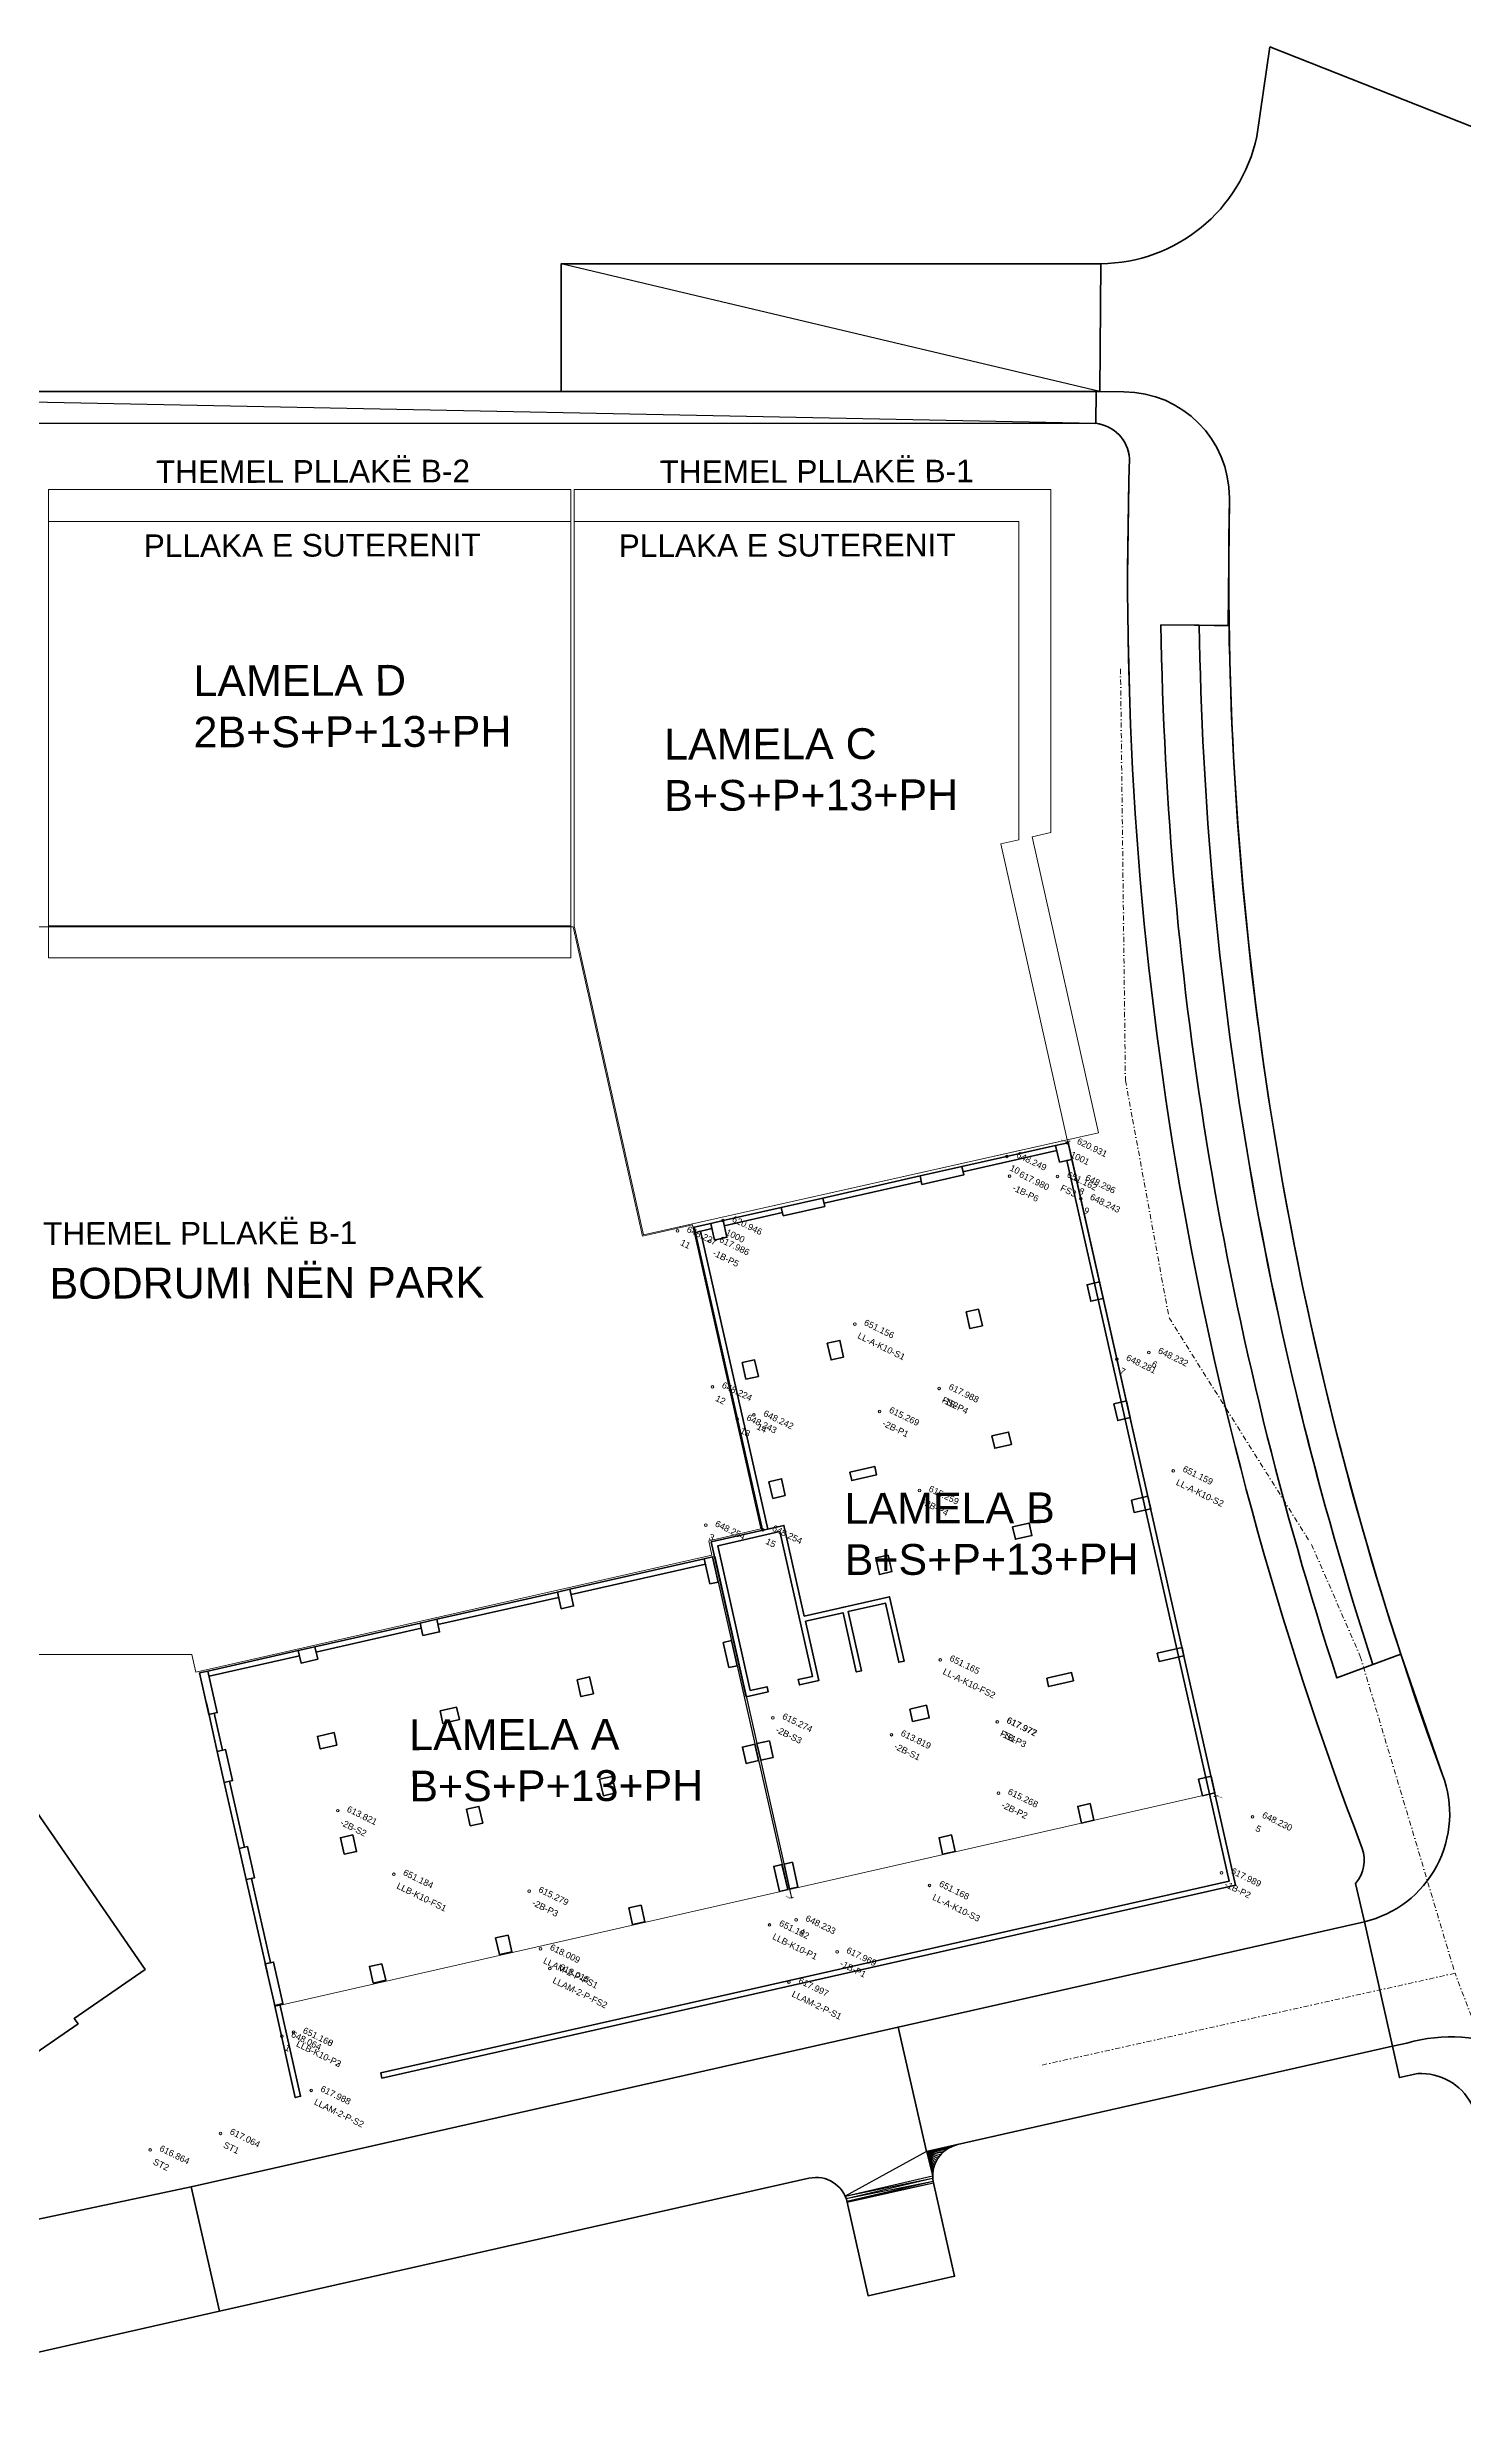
# Model space of a CAD drawing. Header units: centimetres. Extents: x -31080 to -6328, y -33733 to -17169.
# Drawn here: x -26206 to -19551, y -28191 to -17169 of the extents above; entities that cross this region are included whole.
import ezdxf

# ---------------------------------------------------------------- set-up
doc = ezdxf.new("R2010")
doc.units = ezdxf.units.CM
doc.header["$MEASUREMENT"] = 0
doc.linetypes.add('Dot & Dashed', pattern=[50.270832, 23.8125, -13.229167, 0, -13.229166])
for name, color, linetype, lineweight, true_color in [('A - Bodrumi -1 Polyline_Pen_No__23', 7, 'Continuous', 20, 0xff6600), ('A - objekti 1 gjendja faktike_Pen_No__210', 7, 'Continuous', 0, 0xe8e8e8), ('A - objekti 1 gjendja faktike_Pen_No__3', 7, 'Continuous', 18, 0xff6600), ('A - objekti 1 gjendja faktike_Pen_No__8', 7, 'Continuous', 35, 0xa80f02), ('A - Parcelat_Pen_No__161', 7, 'Continuous', 13, 0x6a6a6a), ('A - Sutereni Polyline_Pen_No__4', 7, 'Continuous', 20, 0x029e21)]:
    doc.layers.add(name, color=color, linetype=linetype, lineweight=lineweight, true_color=true_color)
for name, color, linetype, lineweight in [('A - Bodrumi -2 Polyline_Pen_No__75', 6, 'Continuous', 20), ('A - objekti 1 gjendja faktike_Pen_No__1', 7, 'Continuous', 13), ('A - objekti 1 gjendja faktike_Pen_No__2', 8, 'Continuous', 15), ('A - objekti 1 gjendja faktike_Pen_No__7', 7, 'Continuous', 35), ('A - Rrugë_Pen_No__1', 7, 'Continuous', 13), ('Drawing & Figure_Pen_No__7', 7, 'Continuous', 35), ('Site & Landscape - Terrain_Pen_No__42', 8, 'Continuous', 25), ('Site & Landscape - Terrain_Pen_No__6', 5, 'Continuous', 35)]:
    doc.layers.add(name, color=color, linetype=linetype, lineweight=lineweight)
doc.layers.add('Site & Landscape - Terrain', color=7, linetype='Continuous')
doc.styles.add('GENERATED_STYLE_1', font='arial.ttf')

# ---------------------------------------------------------------- blocks, each defined once
blk = doc.blocks.new('Mesh_1', base_point=(-19764, -26690))
at = {"layer": 'Site & Landscape - Terrain_Pen_No__6', "color": 5, "linetype": 'Continuous', "lineweight": 35, "flags": 128}
blk.add_lwpolyline([(-19764, -26690, -0.289991), (-19512, -26832, 0.032931), (-18421, -28781, 0.284007), (-10613, -32377, -0.326754), (-7796, -33733), (-7663, -33647, 0.317539), (-10582, -32218, -0.28468), (-18291, -28696, -0.020811), (-18944, -27603), (-18665, -27445, -0.008679), (-18941, -26919, 0.354905), (-19815, -26547), (-19883, -26562), (-19850, -26709)], format="xyb", close=True, dxfattribs=at)
blk = doc.blocks.new('Mesh_2', base_point=(-20459, -17169))
at = {"layer": 'Site & Landscape - Terrain_Pen_No__6', "color": 5, "linetype": 'Continuous', "lineweight": 35, "flags": 128}
blk.add_lwpolyline([(-20459, -17169), (-20521, -17590, -0.351554), (-21253, -18187), (-21258, -18787), (-21145, -18789, -0.41292), (-20649, -19288, 0.093318), (-19648, -25286, -0.453694), (-20015, -25977), (-19883, -26562), (-19815, -26547, -0.354905), (-18941, -26919, 0.008679), (-18665, -27445, 0.018286), (-18024, -28520, 0.28442), (-10628, -31901, -0.31056), (-7426, -33422), (-6562, -32456, 0.28408), (-10802, -30663, -0.283313), (-16979, -27834, -0.026798), (-17823, -26360, -0.150372), (-19258, -17642)], format="xyb", close=True, dxfattribs=at)
blk = doc.blocks.new('Mesh_8', base_point=(-20791, -19886))
at = {"layer": 'Site & Landscape - Terrain_Pen_No__6', "color": 5, "linetype": 'Continuous', "lineweight": 35, "flags": 128}
blk.add_lwpolyline([(-20791, -19886, 0.074963), (-19975, -24768), (-19844, -24720, -0.07494), (-20651, -19888)], format="xyb", close=True, dxfattribs=at)
blk = doc.blocks.new('Mesh_9', base_point=(-19975, -24768))
at = {"layer": 'Site & Landscape - Terrain_Pen_No__6', "color": 5, "linetype": 'Continuous', "lineweight": 35, "flags": 128}
blk.add_lwpolyline([(-19975, -24768, -0.075076), (-20791, -19886), (-20971, -19884, 0.07526), (-20144, -24831)], format="xyb", close=True, dxfattribs=at)
blk = doc.blocks.new('Mesh_10', base_point=(-21276, -18787))
at = {"layer": 'Site & Landscape - Terrain_Pen_No__6', "color": 5, "linetype": 'Continuous', "lineweight": 35, "flags": 128}
blk.add_lwpolyline([(-21276, -18787), (-21277, -18937, -0.356789), (-21118, -19102, 0.100332), (-20025, -25632, -0.263558), (-20056, -25797), (-20015, -25977, 0.453694), (-19648, -25286), (-19844, -24720), (-20144, -24831, -0.07526), (-20971, -19884), (-20655, -19887), (-20649, -19288, 0.41292), (-21145, -18789)], format="xyb", close=True, dxfattribs=at)
blk = doc.blocks.new('Mesh_11', base_point=(-22073, -27057))
at = {"layer": 'Site & Landscape - Terrain_Pen_No__42', "color": 8, "linetype": 'Continuous', "lineweight": 25}
for p, q in [((-22073, -27057), (-22455, -27266)), ((-22073, -27057), (-21933, -27025)), ((-22073, -27057), (-21945, -27029)), ((-22073, -27057), (-21956, -27034)), ((-22073, -27057), (-21967, -27039)), ((-22073, -27057), (-21978, -27046)), ((-22073, -27057), (-21987, -27053)), ((-22073, -27057), (-22040, -27134)), ((-22073, -27057), (-22044, -27170)), ((-22073, -27057), (-22044, -27158)), ((-22073, -27057), (-22042, -27146)), ((-22073, -27057), (-22036, -27122)), ((-22073, -27057), (-22032, -27111)), ((-22073, -27057), (-22026, -27100)), ((-22073, -27057), (-22020, -27089)), ((-22073, -27057), (-22013, -27079)), ((-22073, -27057), (-22005, -27070)), ((-22073, -27057), (-21997, -27061)), ((-22455, -27266), (-22044, -27170)), ((-22455, -27266), (-22044, -27182)), ((-22450, -27277), (-22044, -27182)), ((-22450, -27277), (-22042, -27195)), ((-22447, -27289), (-22042, -27195)), ((-22447, -27289), (-22040, -27203)), ((-22445, -27295), (-22040, -27203))]:
    blk.add_line(p, q, dxfattribs=at)
at = {"layer": 'Site & Landscape - Terrain_Pen_No__6', "color": 5, "linetype": 'Continuous', "lineweight": 35, "flags": 128}
blk.add_lwpolyline([(-22073, -27057), (-21927, -27024, 0.413825), (-22040, -27203), (-21941, -27642), (-22347, -27734), (-22445, -27295, 0.414071), (-22625, -27182), (-25396, -27807), (-25528, -27222), (-22206, -26472)], format="xyb", close=True, dxfattribs=at)
blk = doc.blocks.new('Mesh_12', base_point=(-20015, -25977))
at = {"layer": 'Site & Landscape - Terrain_Pen_No__6', "color": 5, "linetype": 'Continuous', "lineweight": 35, "flags": 128}
blk.add_lwpolyline([(-20015, -25977), (-19883, -26562), (-22073, -27057), (-22206, -26472)], close=True, dxfattribs=at)
blk = doc.blocks.new('Mesh_13', base_point=(-27144, -27564))
at = {"layer": 'Site & Landscape - Terrain_Pen_No__6', "color": 5, "linetype": 'Continuous', "lineweight": 35, "flags": 128}
blk.add_lwpolyline([(-27144, -27564), (-25528, -27222), (-25396, -27807), (-27007, -28171)], close=True, dxfattribs=at)
blk = doc.blocks.new('Mesh_14', base_point=(-21258, -18787))
at = {"layer": 'Site & Landscape - Terrain_Pen_No__42', "color": 8, "linetype": 'Continuous', "lineweight": 25}
blk.add_line((-21258, -18787), (-23790, -18188), dxfattribs=at)
at = {"layer": 'Site & Landscape - Terrain_Pen_No__6', "color": 5, "linetype": 'Continuous', "lineweight": 35, "flags": 128}
blk.add_lwpolyline([(-21258, -18787), (-23790, -18787), (-23790, -18188), (-21253, -18187)], close=True, dxfattribs=at)
blk = doc.blocks.new('Mesh_15', base_point=(-21277, -18938))
at = {"layer": 'Site & Landscape - Terrain_Pen_No__42', "color": 8, "linetype": 'Continuous', "lineweight": 25}
blk.add_line((-21277, -18938), (-28775, -18788), dxfattribs=at)
at = {"layer": 'Site & Landscape - Terrain_Pen_No__6', "color": 5, "linetype": 'Continuous', "lineweight": 35, "flags": 128}
blk.add_lwpolyline([(-21277, -18938), (-28835, -18937), (-28775, -18788), (-21276, -18787)], close=True, dxfattribs=at)

msp = doc.modelspace()

# ---------------------------------------------------------------- hatches: boundary and pattern name
at = {"layer": 'A - objekti 1 gjendja faktike_Pen_No__1', "linetype": 'Continuous', "lineweight": 13}
for points in [[(-21413, -22312), (-21413, -22314), (-21409, -22312)], [(-21402, -22310), (-21407, -22311), (-21402, -22311)], [(-20719, -25387), (-20718, -25388), (-20714, -25387)], [(-20710, -25385), (-20714, -25387), (-20709, -25386)], [(-22712, -25864), (-22711, -25865), (-22707, -25864)], [(-22702, -25862), (-22707, -25864), (-22702, -25863)]]:
    msp.add_hatch(color=7, dxfattribs=at).paths.add_polyline_path(points)

# ---------------------------------------------------------------- linework, layer by layer
for points in [[(-23078, -24263), (-22725, -25825)], [(-23068, -24261), (-22716, -25823)]]:
    msp.add_lwpolyline(points)
at = {"layer": 'A - Bodrumi -1 Polyline_Pen_No__23', "color": 30, "linetype": 'Continuous', "lineweight": 20, "true_color": 0xff6600}
for points in [[(-23729, -19248), (-23729, -21298), (-23403, -22750), (-21264, -22270), (-21576, -20880), (-21489, -20860), (-21489, -19248)], [(-26199, -21298), (-23744, -21298), (-23744, -19398), (-26199, -19398)], [(-23734, -21303), (-28539, -21303), (-28539, -21893), (-26254, -21893), (-26254, -24722), (-25525, -24722), (-25506, -24805), (-23081, -24254), (-23096, -24187), (-22852, -24131), (-23172, -22703), (-23407, -22756)]]:
    msp.add_lwpolyline(points, close=True, dxfattribs=at)
at = {"layer": 'A - Bodrumi -2 Polyline_Pen_No__75', "color": 6, "linetype": 'Continuous', "lineweight": 20}
msp.add_lwpolyline([(-26199, -21448), (-23744, -21448), (-23744, -19248), (-26199, -19248)], close=True, dxfattribs=at)
at = {"layer": 'A - objekti 1 gjendja faktike_Pen_No__1', "color": 7, "linetype": 'Continuous', "lineweight": 13}
for p, q in [((-21406, -22316), (-23028, -22683)), ((-21417, -22314), (-21421, -22312)), ((-21413, -22313), (-21417, -22314)), ((-21408, -22315), (-21410, -22307)), ((-21409, -22312), (-21409, -22312)), ((-21406, -22315), (-21408, -22307)), ((-21407, -22317), (-21407, -22317)), ((-21406, -22316), (-21406, -22316)), ((-21406, -22316), (-21406, -22316)), ((-21406, -22316), (-20717, -25371)), ((-21402, -22310), (-21398, -22309)), ((-23165, -22713), (-23028, -22683)), ((-23028, -22683), (-23028, -22683)), ((-22843, -24137), (-23165, -22713)), ((-23084, -24192), (-22843, -24137)), ((-23069, -24261), (-23084, -24192)), ((-25489, -24808), (-23069, -24261)), ((-25135, -26375), (-25489, -24808)), ((-20718, -25371), (-25135, -26375)), ((-20719, -25388), (-20723, -25389)), ((-20718, -25371), (-20718, -25371)), ((-20717, -25371), (-20717, -25371)), ((-20717, -25371), (-20717, -25371)), ((-20717, -25373), (-20713, -25391)), ((-20717, -25373), (-20713, -25391)), ((-20714, -25387), (-20714, -25387)), ((-20710, -25386), (-20705, -25385)), ((-20705, -25385), (-20701, -25387)), ((-22716, -25866), (-22720, -25864)), ((-22716, -25823), (-22716, -25823)), ((-22716, -25823), (-22716, -25823)), ((-22716, -25823), (-22716, -25823)), ((-22716, -25825), (-22706, -25868)), ((-22712, -25865), (-22716, -25866)), ((-22715, -25825), (-22706, -25868)), ((-22707, -25864), (-22707, -25864)), ((-22702, -25863), (-22698, -25862))]:
    msp.add_line(p, q, dxfattribs=at)
at = {"layer": 'A - objekti 1 gjendja faktike_Pen_No__2', "color": 8, "linetype": 'Dot & Dashed', "lineweight": 15}
for points in [[(-20933, -23139), (-20263, -24205)], [(-20263, -24205), (-20034, -24730)], [(-20034, -24730), (-19589, -26219)], [(-19589, -26219), (-21547, -26654)], [(-18453, -29198), (-19589, -26219)]]:
    msp.add_lwpolyline(points, dxfattribs=at)
at = {"layer": 'A - objekti 1 gjendja faktike_Pen_No__210', "color": 254, "linetype": 'Continuous', "lineweight": 0, "true_color": 0xe8e8e8}
for p, q in [((-21695, -22381), (-21695, -22381)), ((-21371, -22489), (-21371, -22489)), ((-21348, -22580), (-21348, -22580)), ((-23243, -22731), (-23243, -22731)), ((-21178, -23334), (-21178, -23334)), ((-21028, -23302), (-21028, -23302)), ((-23079, -23464), (-23079, -23464)), ((-22962, -23615), (-22962, -23615)), ((-22884, -23596), (-22884, -23596)), ((-23110, -24114), (-23110, -24114)), ((-22842, -24135), (-22842, -24135)), ((-20540, -25484), (-20540, -25484)), ((-22685, -25968), (-22685, -25968)), ((-25102, -26514), (-25102, -26514))]:
    msp.add_line(p, q, dxfattribs=at)
for centre in [(-21695, -22381), (-21371, -22489), (-21348, -22580), (-23243, -22731), (-21178, -23334), (-21028, -23302), (-23079, -23464), (-22962, -23615), (-22884, -23596), (-23110, -24114), (-22842, -24135), (-20540, -25484), (-22685, -25968), (-25102, -26514)]:
    msp.add_circle(centre, 6.25, dxfattribs=at)
at = {"layer": 'A - objekti 1 gjendja faktike_Pen_No__3', "color": 30, "linetype": 'Continuous', "lineweight": 18, "true_color": 0xff6600}
for p, q in [((-21410, -22318), (-21410, -22318)), ((-21682, -22474), (-21682, -22474)), ((-21457, -22475), (-21457, -22475)), ((-23030, -22683), (-23030, -22683)), ((-23091, -22780), (-23091, -22780)), ((-22410, -23169), (-22410, -23169)), ((-22013, -23471), (-22013, -23471)), ((-22013, -23472), (-22013, -23472)), ((-22293, -23580), (-22293, -23580)), ((-20913, -23858), (-20913, -23858)), ((-22106, -23951), (-22106, -23951)), ((-22008, -24746), (-22008, -24746)), ((-22795, -25019), (-22795, -25019)), ((-22238, -25098), (-22238, -25098)), ((-21740, -25038), (-21740, -25038)), ((-21740, -25038), (-21740, -25038)), ((-24840, -25455), (-24840, -25455)), ((-21734, -25373), (-21734, -25373)), ((-24576, -25754), (-24576, -25754)), ((-20686, -25747), (-20686, -25747)), ((-23940, -25833), (-23940, -25833)), ((-22058, -25806), (-22058, -25806)), ((-22810, -25992), (-22810, -25992)), ((-23887, -26104), (-23887, -26104)), ((-22493, -26118), (-22493, -26118)), ((-23843, -26197), (-23843, -26197)), ((-22719, -26261), (-22719, -26261)), ((-25048, -26496), (-25048, -26496)), ((-25047, -26496), (-25047, -26496)), ((-24964, -26769), (-24964, -26769)), ((-25391, -26971), (-25391, -26971)), ((-25721, -27049), (-25721, -27049))]:
    msp.add_line(p, q, dxfattribs=at)
for centre in [(-21410, -22318), (-21682, -22474), (-21457, -22475), (-23030, -22683), (-23091, -22780), (-22410, -23169), (-22013, -23472), (-22013, -23471), (-22293, -23580), (-20913, -23858), (-22106, -23951), (-22008, -24746), (-22795, -25019), (-22238, -25098), (-21740, -25038), (-21740, -25038), (-24840, -25455), (-21734, -25373), (-24576, -25754), (-20686, -25747), (-23940, -25833), (-22058, -25806), (-22810, -25992), (-23887, -26104), (-22493, -26118), (-23843, -26197), (-22719, -26261), (-25048, -26496), (-25047, -26496), (-24964, -26769), (-25391, -26971), (-25721, -27049)]:
    msp.add_circle(centre, 6.25, dxfattribs=at)
at = {"layer": 'A - objekti 1 gjendja faktike_Pen_No__7', "color": 7, "linetype": 'Continuous', "lineweight": 35}
for p, q in [((-22447, -24496), (-22471, -24501)), ((-22670, -24864), (-22667, -24863)), ((-22670, -24864), (-22667, -24863))]:
    msp.add_line(p, q, dxfattribs=at)
at = {"layer": 'A - objekti 1 gjendja faktike_Pen_No__8', "color": 14, "linetype": 'Continuous', "lineweight": 35, "true_color": 0xa80f02}
msp.add_line((-22819, -24132), (-23135, -22732), dxfattribs=at)
at = {"layer": 'A - objekti 1 gjendja faktike_Pen_No__8', "color": 14, "linetype": 'Continuous', "lineweight": 35, "true_color": 0xa80f02, "flags": 128}
for points in [[(-21466, -22330), (-21907, -22429)], [(-21902, -22454), (-21460, -22354)], [(-22102, -22473), (-22560, -22577)], [(-22554, -22601), (-22097, -22498)], [(-22755, -22621), (-23028, -22683)], [(-23023, -22707), (-22749, -22645)], [(-23165, -22713), (-22843, -24137)], [(-23117, -24272), (-23749, -24415)], [(-23743, -24439), (-23112, -24297)], [(-23807, -24428), (-24374, -24556)], [(-24369, -24581), (-23802, -24453)], [(-24452, -24574), (-24948, -24686)], [(-24942, -24710), (-24447, -24598)], [(-25026, -24703), (-25450, -24799)], [(-25444, -24823), (-25020, -24728)], [(-25457, -24949), (-25406, -25177)], [(-25420, -24997), (-25381, -25171)], [(-25373, -25323), (-25303, -25633)], [(-25278, -25628), (-25348, -25317)], [(-25270, -25779), (-25170, -26219)], [(-25156, -26169), (-25245, -25774)], [(-25137, -26365), (-25039, -26803), (-25014, -26797), (-25112, -26364)]]:
    msp.add_lwpolyline(points, dxfattribs=at)
for points in [[(-21448, -22408), (-21390, -22395), (-21407, -22317), (-21466, -22330)], [(-22102, -22473), (-22094, -22513), (-21898, -22468), (-21907, -22429)], [(-22755, -22621), (-22746, -22660), (-22551, -22616), (-22560, -22577)], [(-23159, -22738), (-23081, -22720), (-23087, -22696), (-23165, -22713)], [(-23028, -22683), (-23087, -22696), (-23069, -22774), (-23011, -22761)], [(-21260, -22971), (-21318, -22984), (-21301, -23062), (-21242, -23049)], [(-21886, -23112), (-21869, -23190), (-21810, -23177), (-21828, -23099)], [(-22463, -23324), (-22480, -23246), (-22539, -23259), (-22521, -23337)], [(-22922, -23428), (-22863, -23415), (-22881, -23337), (-22939, -23350)], [(-21133, -23530), (-21192, -23544), (-21174, -23622), (-21116, -23608)], [(-21765, -23694), (-21752, -23752), (-21674, -23734), (-21687, -23676)], [(-22795, -23988), (-22737, -23974), (-22754, -23896), (-22813, -23910)], [(-22433, -23865), (-22424, -23904), (-22307, -23877), (-22316, -23838)], [(-21110, -23996), (-21097, -24054), (-21019, -24037), (-21032, -23978)], [(-22647, -24541), (-22247, -24450), (-22178, -24753), (-22203, -24758), (-22266, -24480), (-22441, -24520), (-22378, -24798), (-22403, -24803), (-22465, -24525), (-22641, -24565), (-22578, -24843), (-22670, -24864), (-22676, -24839), (-22608, -24824), (-22762, -24144), (-23054, -24211), (-22901, -24890), (-22822, -24873), (-22817, -24897), (-22920, -24920), (-23084, -24192), (-22743, -24115)], [(-21669, -24122), (-21655, -24180), (-21577, -24163), (-21591, -24104)], [(-23091, -24389), (-23052, -24381), (-23078, -24263), (-23117, -24272)], [(-22253, -24254), (-22311, -24267), (-22294, -24345), (-22235, -24332)], [(-23790, -24506), (-23807, -24428), (-23749, -24415), (-23731, -24493)], [(-24452, -24574), (-24374, -24556), (-24361, -24615), (-24439, -24632)], [(-24934, -24744), (-24948, -24686), (-25026, -24703), (-25012, -24762)], [(-23002, -24782), (-22963, -24774), (-22989, -24656), (-23028, -24665)], [(-20989, -24715), (-20980, -24754), (-20863, -24728), (-20872, -24689)], [(-25445, -25003), (-25406, -24994), (-25450, -24799), (-25489, -24808)], [(-23638, -24906), (-23697, -24919), (-23714, -24841), (-23656, -24827)], [(-21508, -24833), (-21499, -24872), (-21382, -24845), (-21391, -24806)], [(-24359, -24986), (-24346, -25045), (-24268, -25027), (-24281, -24969)], [(-22151, -24978), (-22138, -25036), (-22060, -25019), (-22073, -24960)], [(-24857, -25088), (-24844, -25147), (-24922, -25165), (-24935, -25106)], [(-22811, -25127), (-22870, -25140), (-22852, -25218), (-22794, -25205)], [(-25373, -25323), (-25406, -25177), (-25367, -25168), (-25334, -25314)], [(-22880, -25142), (-22938, -25156), (-22920, -25234), (-22862, -25220)], [(-22880, -25142), (-22938, -25156), (-22920, -25234), (-22862, -25220)], [(-23591, -25385), (-23533, -25372), (-23550, -25294), (-23609, -25307)], [(-20735, -25293), (-20794, -25307), (-20776, -25385), (-20718, -25371)], [(-24234, -25448), (-24176, -25435), (-24158, -25513), (-24217, -25526)], [(-21303, -25422), (-21362, -25435), (-21344, -25513), (-21286, -25500)], [(-24810, -25660), (-24827, -25582), (-24769, -25569), (-24751, -25647)], [(-21956, -25569), (-22014, -25582), (-21997, -25660), (-21938, -25647)], [(-25303, -25633), (-25264, -25624), (-25231, -25771), (-25270, -25779)], [(-22764, -25834), (-22725, -25825), (-22752, -25708), (-22791, -25717)], [(-22791, -25717), (-22752, -25708), (-22725, -25825), (-22764, -25834)], [(-22716, -25823), (-22677, -25814), (-22703, -25697), (-22742, -25706)], [(-23472, -25912), (-23455, -25990), (-23396, -25977), (-23414, -25899)], [(-24039, -26040), (-24021, -26118), (-24080, -26131), (-24098, -26053)], [(-25136, -26370), (-25097, -26361), (-25141, -26166), (-25180, -26175)], [(-25180, -26175), (-25141, -26166), (-25097, -26361), (-25136, -26370)], [(-24632, -26174), (-24614, -26252), (-24673, -26265), (-24691, -26187)]]:
    msp.add_lwpolyline(points, close=True, dxfattribs=at)
at = {"layer": 'A - objekti 1 gjendja faktike_Pen_No__8', "color": 14, "linetype": 'Continuous', "lineweight": 35, "true_color": 0xa80f02}
msp.add_lwpolyline([(-24632, -26711), (-20620, -25805), (-21390, -22395), (-21414, -22400), (-20650, -25786), (-24637, -26686)], close=True, dxfattribs=at)
at = {"layer": 'A - Parcelat_Pen_No__161', "color": 251, "linetype": 'Dot & Dashed', "lineweight": 13, "true_color": 0x6a6a6a}
for points in [[(-21161, -20091), (-21138, -22025)], [(-21138, -22025), (-21104, -22207)], [(-21104, -22207), (-20933, -23139)], [(-20933, -23139), (-20263, -24205)], [(-20263, -24205), (-20034, -24730)], [(-20034, -24730), (-19589, -26219)], [(-19589, -26219), (-21547, -26654)]]:
    msp.add_lwpolyline(points, dxfattribs=at)
at = {"layer": 'A - Rrugë_Pen_No__1', "color": 7, "linetype": 'Continuous', "lineweight": 13}
for points in [[(-21277, -18938), (-29012, -18938)], [(-21277, -18938), (-29012, -18938)], [(-21217, -18954), (-21277, -18938)], [(-21167, -18990), (-21217, -18954)], [(-21133, -19041), (-21167, -18990)], [(-21119, -19102), (-21133, -19041)], [(-21128, -19768), (-21119, -19102)], [(-21111, -20435), (-21128, -19768)]]:
    msp.add_lwpolyline(points, dxfattribs=at)
at = {"layer": 'A - Sutereni Polyline_Pen_No__4', "color": 104, "linetype": 'Continuous', "lineweight": 20, "true_color": 0x029e21}
for points in [[(-26199, -21298), (-23744, -21298), (-23744, -19398), (-26199, -19398)], [(-23729, -19398), (-23729, -21298), (-23403, -22750), (-21411, -22303), (-21723, -20913), (-21639, -20894), (-21639, -19398)]]:
    msp.add_lwpolyline(points, close=True, dxfattribs=at)
at = {"layer": 'Drawing & Figure_Pen_No__7', "color": 7, "linetype": 'Continuous', "lineweight": 35}
msp.add_lwpolyline([(-26386, -25271), (-25744, -26201), (-26078, -26431), (-26060, -26456), (-26328, -26641)], dxfattribs=at)

# ---------------------------------------------------------------- block references
at = {"layer": 'Site & Landscape - Terrain', "color": 5, "lineweight": 35}
for name, p in [('Mesh_2', (-20459, -17169)), ('Mesh_14', (-21258, -18787)), ('Mesh_15', (-21277, -18938)), ('Mesh_10', (-21276, -18787)), ('Mesh_9', (-19975, -24768)), ('Mesh_8', (-20791, -19886)), ('Mesh_12', (-20015, -25977)), ('Mesh_1', (-19764, -26690)), ('Mesh_11', (-22073, -27057)), ('Mesh_13', (-27144, -27564))]:
    msp.add_blockref(name, p, dxfattribs=at)

# ---------------------------------------------------------------- texts
at = {"layer": 'A - objekti 1 gjendja faktike_Pen_No__1', "color": 7, "linetype": 'Continuous', "lineweight": 13, "char_height": 4.5, "attachment_point": 7, "rotation": 333.9541, "style": 'GENERATED_STYLE_1'}
for s, insert in [('\\A1;0.0200', (-21441, -22305)), ('\\A1;0.0020', (-20700, -25389)), ('\\A1;0.0050', (-22740, -25856))]:
    msp.add_mtext(s, dxfattribs=dict(at, insert=insert))
at = {"layer": 'A - objekti 1 gjendja faktike_Pen_No__210', "color": 254, "linetype": 'Continuous', "lineweight": 0, "true_color": 0xe8e8e8, "char_height": 30, "attachment_point": 7, "rotation": 333.9541, "style": 'GENERATED_STYLE_1'}
for s, insert in [('\\A1;648.249', (-21654, -22384)), ('\\A1;10', (-21685, -22446)), ('\\A1;648.296', (-21330, -22491)), ('\\A1;8', (-21361, -22554)), ('\\A1;648.243', (-21308, -22582)), ('\\A1;9', (-21338, -22645)), ('\\A1;11', (-23233, -22796)), ('\\A1;648.227', (-23203, -22734)), ('\\A1;648.281', (-21138, -23337)), ('\\A1;6', (-21018, -23367)), ('\\A1;648.232', (-20988, -23304)), ('\\A1;648.224', (-23038, -23466)), ('\\A1;7', (-21168, -23399)), ('\\A1;12', (-23068, -23528)), ('\\A1;648.242', (-22843, -23599)), ('\\A1;13', (-22952, -23680)), ('\\A1;648.243', (-22922, -23618)), ('\\A1;14', (-22874, -23661)), ('\\A1;648.254', (-23070, -24117)), ('\\A1;648.254', (-22802, -24138)), ('\\A1;3', (-23100, -24179)), ('\\A1;15', (-22832, -24200)), ('\\A1;648.230', (-20499, -25486)), ('\\A1;5', (-20530, -25549)), ('\\A1;4', (-22675, -26033)), ('\\A1;648.233', (-22645, -25971)), ('\\A1;1', (-25092, -26578)), ('\\A1;648.064', (-25062, -26516))]:
    msp.add_mtext(s, dxfattribs=dict(at, insert=insert))
at = {"layer": 'A - objekti 1 gjendja faktike_Pen_No__3', "color": 6, "linetype": 'Continuous', "lineweight": 18, "insert": (-25694, -19218), "char_height": 106.23, "width": 1676.92, "attachment_point": 7, "rotation": 0.1626, "style": 'GENERATED_STYLE_1'}
msp.add_mtext('\\A1;THEMEL PLLAKË B-2', dxfattribs=at)
at = {"layer": 'A - objekti 1 gjendja faktike_Pen_No__3', "color": 30, "linetype": 'Continuous', "lineweight": 18, "true_color": 0xff6600, "char_height": 106.23, "width": 1676.92, "attachment_point": 7, "rotation": 0.1626, "style": 'GENERATED_STYLE_1'}
for insert in [(-23327, -19218), (-26224, -22797)]:
    msp.add_mtext('\\A1;THEMEL PLLAKË B-1', dxfattribs=dict(at, insert=insert))
at = {"layer": 'A - objekti 1 gjendja faktike_Pen_No__3', "color": 104, "linetype": 'Continuous', "lineweight": 18, "true_color": 0x029e21, "char_height": 106.23, "width": 1676.92, "attachment_point": 7, "rotation": 0.1626, "style": 'GENERATED_STYLE_1'}
for insert in [(-25751, -19567), (-23519, -19567)]:
    msp.add_mtext('\\A1;PLLAKA E SUTERENIT', dxfattribs=dict(at, insert=insert))
at = {"layer": 'A - objekti 1 gjendja faktike_Pen_No__3', "color": 0, "linetype": 'Continuous', "lineweight": 18, "char_height": 144.6, "attachment_point": 7, "rotation": 0.1626, "style": 'GENERATED_STYLE_1'}
for s, insert in [('\\A1;LAMELA D\\P2B+S+P+13+PH', (-25517, -20462)), ('\\A1;LAMELA C\\PB+S+P+13+PH', (-23305, -20760)), ('\\A1;BODRUMI NËN PARK', (-26194, -23052)), ('\\A1;LAMELA B\\PB+S+P+13+PH', (-22457, -24350)), ('\\A1;LAMELA A\\PB+S+P+13+PH', (-24503, -25414))]:
    msp.add_mtext(s, dxfattribs=dict(at, insert=insert))
at = {"layer": 'A - objekti 1 gjendja faktike_Pen_No__3', "color": 30, "linetype": 'Continuous', "lineweight": 18, "true_color": 0xff6600, "char_height": 30, "attachment_point": 7, "rotation": 333.9541, "style": 'GENERATED_STYLE_1'}
for s, insert in [('\\A1;1001', (-21400, -22383)), ('\\A1;620.931', (-21369, -22320)), ('\\A1;617.980', (-21641, -22476)), ('\\A1;651.162', (-21416, -22477)), ('\\A1;-1B-P6', (-21672, -22539)), ('\\A1;FS3', (-21447, -22540)), ('\\A1;620.946', (-22990, -22686)), ('\\A1;617.986', (-23050, -22782)), ('\\A1;1000', (-23020, -22748)), ('\\A1;-1B-P5', (-23081, -22845)), ('\\A1;651.156', (-22370, -23172)), ('\\A1;LL-A-K10-S1', (-22400, -23234)), ('\\A1;617.988', (-21972, -23474)), ('\\A1;617.988', (-21972, -23474)), ('\\A1;615.269', (-22252, -23583)), ('\\A1;FS2', (-22003, -23536)), ('\\A1;-1B-P4', (-22003, -23536)), ('\\A1;-2B-P1', (-22283, -23645)), ('\\A1;LL-A-K10-S2', (-20903, -23923)), ('\\A1;651.159', (-20872, -23860)), ('\\A1;-2B-P4', (-22096, -24015)), ('\\A1;615.259', (-22066, -23953)), ('\\A1;LL-A-K10-FS2', (-21999, -24812)), ('\\A1;651.165', (-21968, -24749)), ('\\A1;615.274', (-22754, -25022)), ('\\A1;617.977', (-21700, -25040)), ('\\A1;617.972', (-21699, -25041)), ('\\A1;-2B-S3', (-22785, -25085)), ('\\A1;613.819', (-22197, -25101)), ('\\A1;FS1', (-21730, -25103)), ('\\A1;-1B-P3', (-21730, -25103)), ('\\A1;-2B-S1', (-22228, -25163)), ('\\A1;615.268', (-21694, -25376)), ('\\A1;613.821', (-24800, -25458)), ('\\A1;-2B-P2', (-21724, -25438)), ('\\A1;-2B-S2', (-24831, -25521)), ('\\A1;651.184', (-24536, -25756)), ('\\A1;651.168', (-22017, -25809)), ('\\A1;617.989', (-20645, -25749)), ('\\A1;LLB-K10-FS1', (-24566, -25819)), ('\\A1;-2B-P3', (-23930, -25898)), ('\\A1;615.279', (-23900, -25836)), ('\\A1;LL-A-K10-S3', (-22048, -25872)), ('\\A1;-1B-P2', (-20675, -25811)), ('\\A1;651.182', (-22769, -25994)), ('\\A1;618.009', (-23846, -26107)), ('\\A1;LLB-K10-P1', (-22800, -26057)), ('\\A1;617.969', (-22453, -26121)), ('\\A1;LLAM-2-P-FS1', (-23877, -26170)), ('\\A1;618.015', (-23802, -26200)), ('\\A1;-1B-P1', (-22483, -26183)), ('\\A1;LLAM-2-P-FS2', (-23833, -26263)), ('\\A1;LLAM-2-P-S1', (-22709, -26327)), ('\\A1;617.997', (-22678, -26264)), ('\\A1;LLB-K10-P2', (-25038, -26561)), ('\\A1;LLB-K10-P3', (-25038, -26561)), ('\\A1;651.160', (-25007, -26498)), ('\\A1;651.168', (-25007, -26498)), ('\\A1;617.988', (-24924, -26772)), ('\\A1;LLAM-2-P-S2', (-24954, -26834)), ('\\A1;617.064', (-25350, -26973)), ('\\A1;ST2', (-25711, -27115)), ('\\A1;616.864', (-25681, -27052)), ('\\A1;ST1', (-25381, -27036))]:
    msp.add_mtext(s, dxfattribs=dict(at, insert=insert))

doc.saveas('drawing.dxf')
